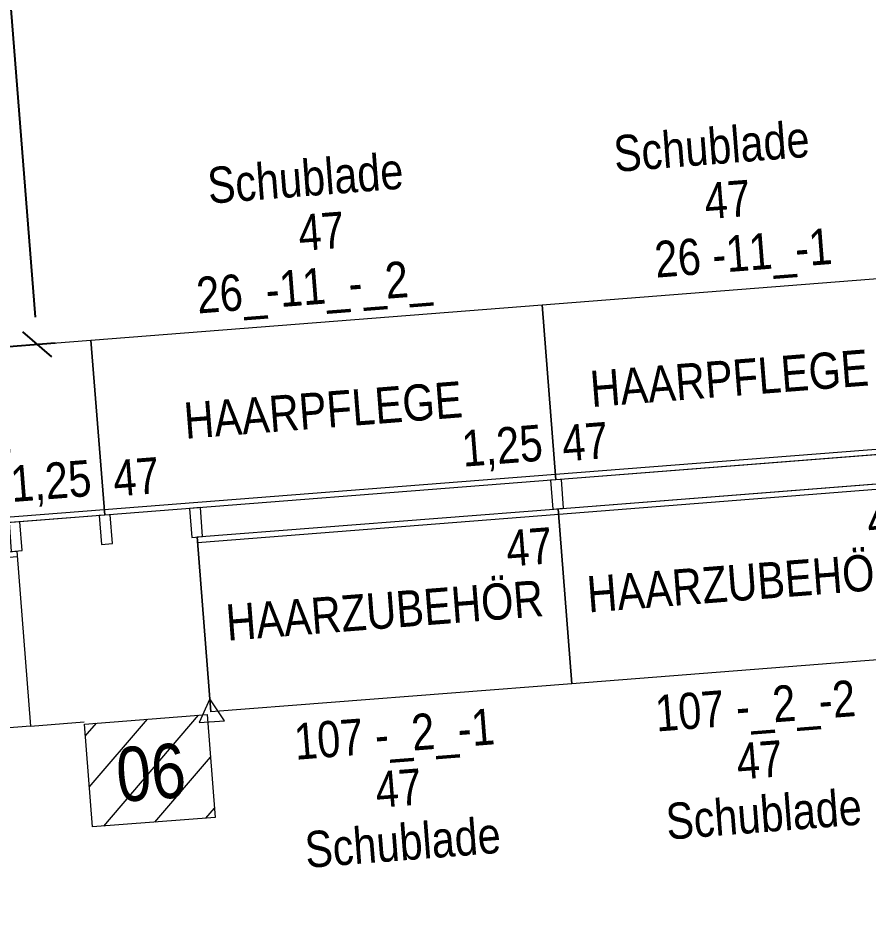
# Model space of a CAD drawing. Header units: millimetres. Extents: x 1954135 to 2038297, y 1349223 to 1397094.
# Drawn here: x 1978529 to 1980877, y 1380519 to 1382983 of the extents above; entities that cross this region are included whole.
import ezdxf
from ezdxf.enums import TextEntityAlignment as Align

# ---------------------------------------------------------------- set-up
doc = ezdxf.new("R2010")
doc.units = ezdxf.units.MM
doc.header["$MEASUREMENT"] = 0
doc.layers.get('Defpoints').update_dxf_attribs({"lineweight": 0})
for name, color, linetype, lineweight in [('01_Grundriss (Construction)', 7, 'Continuous', 0), ('10_Einrichtung', 7, 'Continuous', 0), ('10_Einrichtung (Construction)', 7, 'Continuous', 0), ('20_Sortimentierung', 7, 'Continuous', 0), ('21_Modulnummer', 7, 'Continuous', 0), ('TXT Schrift allgemein', 7, 'Continuous', 13)]:
    doc.layers.add(name, color=color, linetype=linetype, lineweight=lineweight)
doc.styles.add('Rossmann', font='ARIALN.TTF', dxfattribs={"height": 100})
doc.styles.add('Style-Arial Narrow', font='ARIALN.TTF')
doc.dimstyles.new('Rossmann', dxfattribs={"dimtxt": 100, "dimasz": 75, "dimexe": 50, "dimexo": 0.0625, "dimgap": 50, "dimtad": 1, "dimdec": 3, "dimlfac": 0.001, "dimzin": 3, "dimtxsty": 'Rossmann', "dimcen": 0, "dimadec": 3, "dimazin": 0, "dimtfac": 1, "dimtdec": 0, "dimtofl": 0, "dimtmove": 0, "dimatfit": 1, "dimfxl": 200, "dimfxlon": 1, "dimfrac": 2, "dimtolj": 1, "dimtzin": 3, "dimarcsym": 0})

# ---------------------------------------------------------------- blocks, each defined once
blk = doc.blocks.new('_Oblique-1')
at = {"color": 0, "linetype": 'ByBlock', "lineweight": -2}
blk.add_line((0.5, 0.5), (-0.5, -0.5), dxfattribs=at)
blk = doc.blocks.new('*D372')
at = {"layer": '10_Einrichtung', "color": 0, "linetype": 'ByBlock', "lineweight": -2, "transparency": 16777216}
for p, q in [((1978240.7, 1383889.5), (1978489.9, 1383909)), ((1978383.4, 1382066.1), (1978632.6, 1382085.6))]:
    blk.add_line(p, q, dxfattribs=at)
at = {"layer": '10_Einrichtung', "color": 0, "linetype": 'Continuous', "lineweight": -2, "transparency": 16777216}
blk.add_line((1978445.9, 1383830.4), (1978576.9, 1382156.5), dxfattribs=at)
at = {"layer": 'Defpoints', "color": 0, "linetype": 'Continuous', "lineweight": 0, "transparency": 16777216}
for p in [(1977790, 1383854.3), (1978582.8, 1382081.7), (1977696.9, 1382012.4)]:
    blk.add_point(p, dxfattribs=at)
at = {"layer": '10_Einrichtung', "color": 0, "linetype": 'Continuous', "lineweight": -2, "transparency": 16777216, "xscale": 75, "yscale": 75, "zscale": 75}
for p, rotation in [((1978440, 1383905.1), 94.47537400066294), ((1978582.8, 1382081.7), 274.475374000663)]:
    blk.add_blockref('_Oblique-1', p, dxfattribs=dict(at, rotation=rotation))
at = {"layer": '10_Einrichtung', "color": 0, "linetype": 'Continuous', "lineweight": 0, "transparency": 16777216, "insert": (1978401.6, 1382984.8), "char_height": 100, "attachment_point": 5, "rotation": 94.4754, "style": 'Style-Arial Narrow'}
blk.add_mtext('\\A1;1,829', dxfattribs=at)
blk = doc.blocks.new('*U807')
at = {"layer": '10_Einrichtung', "color": 7, "linetype": 'Continuous', "lineweight": 0}
blk.add_line((-500, 187.5), (500, 187.5), dxfattribs=at)
at = {"layer": '10_Einrichtung', "color": 7, "linetype": 'Continuous', "lineweight": 0, "flags": 128}
for points in [[(-485, 282.5), (-515, 282.5), (-515, 202.5), (-485, 202.5)], [(515, 282.5), (485, 282.5), (485, 202.5), (515, 202.5)], [(-500, 202.5), (500, 202.5), (500, -282.5), (-500, -282.5)]]:
    blk.add_lwpolyline(points, close=True, dxfattribs=at)
at = {"layer": '10_Einrichtung (Construction)', "color": 3, "linetype": 'Continuous', "lineweight": 0}
for p, q in [((-500, 202.5), (-500, -282.5)), ((500, 202.5), (500, -282.5))]:
    blk.add_line(p, q, dxfattribs=at)
at = {"layer": '10_Einrichtung (Construction)', "color": 5, "linetype": 'Continuous', "lineweight": 0}
blk.add_line((-500, 202.5), (500, 202.5), dxfattribs=at)
at = {"layer": '10_Einrichtung', "color": 7, "linetype": 'Continuous', "lineweight": 0, "style": 'Rossmann'}
blk.add_text('47', height=100, rotation=180, dxfattribs=at).set_placement((411.7, 103.6), align=Align.MIDDLE_CENTER)
blk = doc.blocks.new('R1 47_42')
at = {"layer": '10_Einrichtung', "color": 7, "linetype": 'Continuous', "lineweight": 0}
blk.add_blockref('*U807', (500, -242.5), dxfattribs=at)
blk = doc.blocks.new('I1 47_42')
at = {"layer": '10_Einrichtung', "color": 7, "linetype": 'Continuous', "lineweight": 0}
blk.add_blockref('R1 47_42', (0, 0), dxfattribs=at)
at = {"layer": '20_Sortimentierung', "color": 7, "linetype": 'Continuous', "lineweight": 0, "style": 'Style-Arial Narrow'}
blk.add_attdef('I1 47_42_0', text='', height=100, rotation=180, dxfattribs=at).set_placement((501.1, -282.5), align=Align.MIDDLE_CENTER)
at = {"layer": '21_Modulnummer', "color": 7, "linetype": 'Continuous', "lineweight": 0, "insert": (435.8, -675), "char_height": 100, "attachment_point": 2, "rotation": 180, "line_spacing_factor": 0.6, "style": 'Style-Arial Narrow'}
blk.add_mtext('26 -11_-1', dxfattribs=at)
at = {"layer": '21_Modulnummer', "color": 251, "linetype": 'Continuous', "lineweight": 0, "style": 'Style-Arial Narrow'}
blk.add_attdef('I1 47_42_0', text='', height=100, rotation=180, dxfattribs=at).set_placement((467.6, -825), align=Align.TOP_CENTER)
at = {"layer": '21_Modulnummer', "color": 5, "linetype": 'Continuous', "lineweight": 0, "style": 'Style-Arial Narrow'}
blk.add_attdef('I1 47_42_0', text='', height=100, rotation=180, dxfattribs=at).set_placement((500, -975), align=Align.TOP_CENTER)
blk = doc.blocks.new('*U816')
at = {"layer": '10_Einrichtung', "color": 7, "linetype": 'Continuous', "lineweight": 0}
blk.add_line((-500, 187.5), (500, 187.5), dxfattribs=at)
at = {"layer": '10_Einrichtung', "color": 7, "linetype": 'Continuous', "lineweight": 0, "flags": 128}
for points in [[(-485, 282.5), (-515, 282.5), (-515, 202.5), (-485, 202.5)], [(515, 282.5), (485, 282.5), (485, 202.5), (515, 202.5)], [(-500, 202.5), (500, 202.5), (500, -282.5), (-500, -282.5)]]:
    blk.add_lwpolyline(points, close=True, dxfattribs=at)
at = {"layer": '10_Einrichtung (Construction)', "color": 3, "linetype": 'Continuous', "lineweight": 0}
for p, q in [((-500, 202.5), (-500, -282.5)), ((500, 202.5), (500, -282.5))]:
    blk.add_line(p, q, dxfattribs=at)
at = {"layer": '10_Einrichtung (Construction)', "color": 5, "linetype": 'Continuous', "lineweight": 0}
blk.add_line((-500, 202.5), (500, 202.5), dxfattribs=at)
at = {"layer": '10_Einrichtung', "color": 7, "linetype": 'Continuous', "lineweight": 0, "style": 'Rossmann'}
blk.add_text('47', height=100, dxfattribs=at).set_placement((411.7, 103.6), align=Align.MIDDLE_CENTER)
blk = doc.blocks.new('R1 47_45')
at = {"layer": '10_Einrichtung', "color": 7, "linetype": 'Continuous', "lineweight": 0}
blk.add_blockref('*U816', (500, -242.5), dxfattribs=at)
blk = doc.blocks.new('I1 47_45')
at = {"layer": '10_Einrichtung', "color": 7, "linetype": 'Continuous', "lineweight": 0}
blk.add_blockref('R1 47_45', (0, 0), dxfattribs=at)
at = {"layer": '20_Sortimentierung', "color": 7, "linetype": 'Continuous', "lineweight": 0, "style": 'Style-Arial Narrow'}
blk.add_attdef('I1 47_45_0', text='', height=100, dxfattribs=at).set_placement((500, -282.5), align=Align.MIDDLE_CENTER)
at = {"layer": '21_Modulnummer', "color": 7, "linetype": 'Continuous', "lineweight": 0, "insert": (500, -575), "char_height": 100, "attachment_point": 2, "line_spacing_factor": 0.6, "style": 'Style-Arial Narrow'}
blk.add_mtext('109 -_2_-2', dxfattribs=at)
at = {"layer": '21_Modulnummer', "color": 251, "linetype": 'Continuous', "lineweight": 0, "style": 'Style-Arial Narrow'}
blk.add_attdef('I1 47_45_0', text='', height=100, dxfattribs=at).set_placement((500, -725), align=Align.TOP_CENTER)
at = {"layer": '21_Modulnummer', "color": 5, "linetype": 'Continuous', "lineweight": 0, "style": 'Style-Arial Narrow'}
blk.add_attdef('I1 47_45_0', text='', height=100, dxfattribs=at).set_placement((500, -875), align=Align.TOP_CENTER)
blk = doc.blocks.new('*U819')
at = {"layer": '10_Einrichtung', "color": 7, "linetype": 'Continuous', "lineweight": 0}
blk.add_line((-500, 187.5), (500, 187.5), dxfattribs=at)
at = {"layer": '10_Einrichtung', "color": 7, "linetype": 'Continuous', "lineweight": 0, "flags": 128}
for points in [[(-485, 282.5), (-515, 282.5), (-515, 202.5), (-485, 202.5)], [(515, 282.5), (485, 282.5), (485, 202.5), (515, 202.5)], [(-500, 202.5), (500, 202.5), (500, -282.5), (-500, -282.5)]]:
    blk.add_lwpolyline(points, close=True, dxfattribs=at)
at = {"layer": '10_Einrichtung (Construction)', "color": 3, "linetype": 'Continuous', "lineweight": 0}
for p, q in [((-500, 202.5), (-500, -282.5)), ((500, 202.5), (500, -282.5))]:
    blk.add_line(p, q, dxfattribs=at)
at = {"layer": '10_Einrichtung (Construction)', "color": 5, "linetype": 'Continuous', "lineweight": 0}
blk.add_line((-500, 202.5), (500, 202.5), dxfattribs=at)
at = {"layer": '10_Einrichtung', "color": 7, "linetype": 'Continuous', "lineweight": 0, "style": 'Rossmann'}
blk.add_text('47', height=100, dxfattribs=at).set_placement((411.7, 103.6), align=Align.MIDDLE_CENTER)
blk = doc.blocks.new('R1 47_46')
at = {"layer": '10_Einrichtung', "color": 7, "linetype": 'Continuous', "lineweight": 0}
blk.add_blockref('*U819', (500, -242.5), dxfattribs=at)
blk = doc.blocks.new('I1 47_46')
at = {"layer": '10_Einrichtung', "color": 7, "linetype": 'Continuous', "lineweight": 0}
blk.add_blockref('R1 47_46', (0, 0), dxfattribs=at)
at = {"layer": '20_Sortimentierung', "color": 7, "linetype": 'Continuous', "lineweight": 0, "style": 'Style-Arial Narrow'}
blk.add_attdef('I1 47_46_0', text='', height=100, dxfattribs=at).set_placement((500, -282.5), align=Align.MIDDLE_CENTER)
at = {"layer": '21_Modulnummer', "color": 7, "linetype": 'Continuous', "lineweight": 0, "insert": (500, -575), "char_height": 100, "attachment_point": 2, "line_spacing_factor": 0.6, "style": 'Style-Arial Narrow'}
blk.add_mtext('107 -_2_-1', dxfattribs=at)
at = {"layer": '21_Modulnummer', "color": 251, "linetype": 'Continuous', "lineweight": 0, "style": 'Style-Arial Narrow'}
blk.add_attdef('I1 47_46_0', text='', height=100, dxfattribs=at).set_placement((500, -725), align=Align.TOP_CENTER)
at = {"layer": '21_Modulnummer', "color": 5, "linetype": 'Continuous', "lineweight": 0, "style": 'Style-Arial Narrow'}
blk.add_attdef('I1 47_46_0', text='', height=100, dxfattribs=at).set_placement((500, -875), align=Align.TOP_CENTER)
blk = doc.blocks.new('*U822')
at = {"layer": '10_Einrichtung', "color": 7, "linetype": 'Continuous', "lineweight": 0}
blk.add_line((-500, 187.5), (500, 187.5), dxfattribs=at)
at = {"layer": '10_Einrichtung', "color": 7, "linetype": 'Continuous', "lineweight": 0, "flags": 128}
for points in [[(-485, 282.5), (-515, 282.5), (-515, 202.5), (-485, 202.5)], [(515, 282.5), (485, 282.5), (485, 202.5), (515, 202.5)], [(-500, 202.5), (500, 202.5), (500, -282.5), (-500, -282.5)]]:
    blk.add_lwpolyline(points, close=True, dxfattribs=at)
at = {"layer": '10_Einrichtung (Construction)', "color": 3, "linetype": 'Continuous', "lineweight": 0}
for p, q in [((-500, 202.5), (-500, -282.5)), ((500, 202.5), (500, -282.5))]:
    blk.add_line(p, q, dxfattribs=at)
at = {"layer": '10_Einrichtung (Construction)', "color": 5, "linetype": 'Continuous', "lineweight": 0}
blk.add_line((-500, 202.5), (500, 202.5), dxfattribs=at)
at = {"layer": '10_Einrichtung', "color": 7, "linetype": 'Continuous', "lineweight": 0, "style": 'Rossmann'}
blk.add_text('47', height=100, dxfattribs=at).set_placement((411.7, 103.6), align=Align.MIDDLE_CENTER)
blk = doc.blocks.new('R1 47_47')
at = {"layer": '10_Einrichtung', "color": 7, "linetype": 'Continuous', "lineweight": 0}
blk.add_blockref('*U822', (500, -242.5), dxfattribs=at)
blk = doc.blocks.new('I1 47_47')
at = {"layer": '10_Einrichtung', "color": 7, "linetype": 'Continuous', "lineweight": 0}
blk.add_blockref('R1 47_47', (0, 0), dxfattribs=at)
at = {"layer": '20_Sortimentierung', "color": 7, "linetype": 'Continuous', "lineweight": 0, "style": 'Style-Arial Narrow'}
blk.add_attdef('I1 47_47_0', text='', height=100, dxfattribs=at).set_placement((500, -282.5), align=Align.MIDDLE_CENTER)
at = {"layer": '21_Modulnummer', "color": 7, "linetype": 'Continuous', "lineweight": 0, "insert": (500, -575), "char_height": 100, "attachment_point": 2, "line_spacing_factor": 0.6, "style": 'Style-Arial Narrow'}
blk.add_mtext('107 -_2_-2', dxfattribs=at)
at = {"layer": '21_Modulnummer', "color": 251, "linetype": 'Continuous', "lineweight": 0, "style": 'Style-Arial Narrow'}
blk.add_attdef('I1 47_47_0', text='', height=100, dxfattribs=at).set_placement((500, -725), align=Align.TOP_CENTER)
at = {"layer": '21_Modulnummer', "color": 5, "linetype": 'Continuous', "lineweight": 0, "style": 'Style-Arial Narrow'}
blk.add_attdef('I1 47_47_0', text='', height=100, dxfattribs=at).set_placement((500, -875), align=Align.TOP_CENTER)
blk = doc.blocks.new('*U1260')
at = {"layer": '10_Einrichtung', "color": 7, "linetype": 'Continuous', "lineweight": 0}
blk.add_line((-625, 187.5), (625, 187.5), dxfattribs=at)
at = {"layer": '10_Einrichtung', "color": 7, "linetype": 'Continuous', "lineweight": 0, "flags": 128}
for points in [[(-610, 282.5), (-640, 282.5), (-640, 202.5), (-610, 202.5)], [(640, 282.5), (610, 282.5), (610, 202.5), (640, 202.5)], [(-625, 202.5), (625, 202.5), (625, -282.5), (-625, -282.5)]]:
    blk.add_lwpolyline(points, close=True, dxfattribs=at)
at = {"layer": '10_Einrichtung (Construction)', "color": 3, "linetype": 'Continuous', "lineweight": 0}
for p, q in [((-625, 202.5), (-625, -282.5)), ((625, 202.5), (625, -282.5))]:
    blk.add_line(p, q, dxfattribs=at)
at = {"layer": '10_Einrichtung (Construction)', "color": 5, "linetype": 'Continuous', "lineweight": 0}
blk.add_line((-625, 202.5), (625, 202.5), dxfattribs=at)
at = {"layer": '10_Einrichtung', "color": 7, "linetype": 'Continuous', "lineweight": 0, "style": 'Rossmann'}
for s, p in [('1,25', (-484.2, 96.6)), ('47', (530.1, 103.6))]:
    blk.add_text(s, height=100, rotation=180, dxfattribs=at).set_placement(p, align=Align.MIDDLE_CENTER)
blk = doc.blocks.new('Rg 47_4')
at = {"layer": '10_Einrichtung', "color": 7, "linetype": 'Continuous', "lineweight": 0}
blk.add_blockref('*U1260', (625, -242.5), dxfattribs=at)
blk = doc.blocks.new('Ig 47_4')
at = {"layer": '10_Einrichtung', "color": 7, "linetype": 'Continuous', "lineweight": 0}
blk.add_blockref('Rg 47_4', (0, 0), dxfattribs=at)
at = {"layer": '20_Sortimentierung', "color": 7, "linetype": 'Continuous', "lineweight": 0, "style": 'Style-Arial Narrow'}
blk.add_attdef('Ig 47_4_0', text='', height=100, rotation=180, dxfattribs=at).set_placement((626.1, -282.5), align=Align.MIDDLE_CENTER)
at = {"layer": '21_Modulnummer', "color": 7, "linetype": 'Continuous', "lineweight": 0, "insert": (625, -675), "char_height": 100, "attachment_point": 2, "rotation": 180, "line_spacing_factor": 0.6, "style": 'Style-Arial Narrow'}
blk.add_mtext('26_-11_-_3_', dxfattribs=at)
at = {"layer": '21_Modulnummer', "color": 251, "linetype": 'Continuous', "lineweight": 0, "style": 'Style-Arial Narrow'}
blk.add_attdef('Ig 47_4_0', text='', height=100, rotation=180, dxfattribs=at).set_placement((592.6, -825), align=Align.TOP_CENTER)
at = {"layer": '21_Modulnummer', "color": 5, "linetype": 'Continuous', "lineweight": 0, "style": 'Style-Arial Narrow'}
blk.add_attdef('Ig 47_4_0', text='', height=100, rotation=180, dxfattribs=at).set_placement((625, -975), align=Align.TOP_CENTER)
blk = doc.blocks.new('*U1263')
at = {"layer": '10_Einrichtung', "color": 7, "linetype": 'Continuous', "lineweight": 0}
blk.add_line((-625, 187.5), (625, 187.5), dxfattribs=at)
at = {"layer": '10_Einrichtung', "color": 7, "linetype": 'Continuous', "lineweight": 0, "flags": 128}
for points in [[(-610, 282.5), (-640, 282.5), (-640, 202.5), (-610, 202.5)], [(640, 282.5), (610, 282.5), (610, 202.5), (640, 202.5)], [(-625, 202.5), (625, 202.5), (625, -282.5), (-625, -282.5)]]:
    blk.add_lwpolyline(points, close=True, dxfattribs=at)
at = {"layer": '10_Einrichtung (Construction)', "color": 3, "linetype": 'Continuous', "lineweight": 0}
for p, q in [((-625, 202.5), (-625, -282.5)), ((625, 202.5), (625, -282.5))]:
    blk.add_line(p, q, dxfattribs=at)
at = {"layer": '10_Einrichtung (Construction)', "color": 5, "linetype": 'Continuous', "lineweight": 0}
blk.add_line((-625, 202.5), (625, 202.5), dxfattribs=at)
at = {"layer": '10_Einrichtung', "color": 7, "linetype": 'Continuous', "lineweight": 0, "style": 'Rossmann'}
for s, p in [('1,25', (-484.2, 96.6)), ('47', (530.1, 103.6))]:
    blk.add_text(s, height=100, rotation=180, dxfattribs=at).set_placement(p, align=Align.MIDDLE_CENTER)
blk = doc.blocks.new('Rg 47_5')
at = {"layer": '10_Einrichtung', "color": 7, "linetype": 'Continuous', "lineweight": 0}
blk.add_blockref('*U1263', (625, -242.5), dxfattribs=at)
blk = doc.blocks.new('Ig 47_5')
at = {"layer": '10_Einrichtung', "color": 7, "linetype": 'Continuous', "lineweight": 0}
blk.add_blockref('Rg 47_5', (0, 0), dxfattribs=at)
at = {"layer": '20_Sortimentierung', "color": 7, "linetype": 'Continuous', "lineweight": 0, "style": 'Style-Arial Narrow'}
blk.add_attdef('Ig 47_5_0', text='', height=100, rotation=180, dxfattribs=at).set_placement((626.1, -282.5), align=Align.MIDDLE_CENTER)
at = {"layer": '21_Modulnummer', "color": 7, "linetype": 'Continuous', "lineweight": 0, "insert": (625, -675), "char_height": 100, "attachment_point": 2, "rotation": 180, "line_spacing_factor": 0.6, "style": 'Style-Arial Narrow'}
blk.add_mtext('26_-11_-_2_', dxfattribs=at)
at = {"layer": '21_Modulnummer', "color": 251, "linetype": 'Continuous', "lineweight": 0, "style": 'Style-Arial Narrow'}
blk.add_attdef('Ig 47_5_0', text='', height=100, rotation=180, dxfattribs=at).set_placement((592.6, -825), align=Align.TOP_CENTER)
at = {"layer": '21_Modulnummer', "color": 5, "linetype": 'Continuous', "lineweight": 0, "style": 'Style-Arial Narrow'}
blk.add_attdef('Ig 47_5_0', text='', height=100, rotation=180, dxfattribs=at).set_placement((625, -975), align=Align.TOP_CENTER)
blk = doc.blocks.new('Z_Kennzeichen Endständer_1')
at = {"layer": '10_Einrichtung', "color": 3, "linetype": 'Continuous', "lineweight": 0, "flags": 128}
blk.add_lwpolyline([(0, 36.2), (-34.7, -26.8), (35.1, -26.8)], close=True, dxfattribs=at)
blk = doc.blocks.new('End 160_47_1')
at = {"layer": '10_Einrichtung', "color": 3, "linetype": 'Continuous', "lineweight": 0, "flags": 128}
blk.add_lwpolyline([(-30.1395, 295.896), (-60.1395, 295.896), (-60.1395, 215.896), (-30.1395, 215.896)], close=True, dxfattribs=at)
at = {"layer": '10_Einrichtung (Construction)', "color": 3, "linetype": 'Continuous', "lineweight": 0}
blk.add_line((-45.1395, 215.896), (-45.1395, -269.104), dxfattribs=at)
at = {"layer": '10_Einrichtung', "color": 3, "lineweight": 0}
blk.add_blockref('Z_Kennzeichen Endständer_1', (-45.1395, -269.104), dxfattribs=at)
blk = doc.blocks.new('End 160_47a_1')
at = {"layer": '10_Einrichtung', "color": 3, "linetype": 'Continuous', "lineweight": 0}
blk.add_blockref('End 160_47_1', (45.1395, -255.896), dxfattribs=at)

msp = doc.modelspace()

# ---------------------------------------------------------------- hatches: boundary and pattern name
at = {"layer": '01_Grundriss (Construction)', "linetype": 'Continuous', "lineweight": 0}
h = msp.add_hatch(dxfattribs=at)
h.set_pattern_fill('HATCH', style=0, pattern_type=2)
h.set_pattern_definition([(229.475, (1978360.82, 1380584.41), (76.013, -64.977), [])])
h.paths.add_polyline_path([(1979073.9878, 1380775.0559), (1978735.0245, 1380748.5255), (1978712.7857, 1381032.6565), (1979051.7491, 1381059.1869)], flags=0)

# ---------------------------------------------------------------- linework, layer by layer
at = {"layer": '01_Grundriss (Construction)', "color": 7, "linetype": 'Continuous', "lineweight": 0, "flags": 128}
msp.add_lwpolyline([(1979073.9878, 1380775.0559), (1978735.0245, 1380748.5255), (1978712.7857, 1381032.6565), (1979051.7491, 1381059.1869)], close=True, dxfattribs=at)
at = {"layer": '10_Einrichtung (Construction)', "linetype": 'Continuous', "lineweight": 0}
msp.add_line((1978563.8273, 1381027.016), (1978712.3176, 1381038.6382), dxfattribs=at)

# ---------------------------------------------------------------- block references
at = {"layer": 'TXT Schrift allgemein'}
ref = msp.add_blockref('I1 47_42', (1981015.2386, 1381745.4917), dxfattribs=dict(at, rotation=184.4753740006629))
ref.add_attrib('I1 47_42_0', '47', dxfattribs={"layer": '21_Modulnummer', "color": 251, "linetype": 'Continuous', "lineweight": 0, "height": 100, "rotation": 4.475374, "style": 'Style-Arial Narrow'}).set_placement((1980484.7214, 1382531.4917), align=Align.TOP_CENTER)
ref.add_attrib('I1 47_42_0', 'HAARPFLEGE', dxfattribs={"layer": '20_Sortimentierung', "color": 7, "linetype": 'Continuous', "lineweight": 0, "height": 100, "rotation": 4.475374, "style": 'Style-Arial Narrow'}).set_placement((1980493.6417, 1381988.0307), align=Align.MIDDLE_CENTER)
ref.add_attrib('I1 47_42_0', 'Schublade', dxfattribs={"layer": '21_Modulnummer', "color": 5, "linetype": 'Continuous', "lineweight": 0, "height": 100, "rotation": 4.475374, "style": 'Style-Arial Narrow'}).set_placement((1980440.6833, 1382678.5036), align=Align.TOP_CENTER)
ref = msp.add_blockref('Ig 47_5', (1980018.2877, 1381667.4611), dxfattribs=dict(at, rotation=184.4753740006629))
ref.add_attrib('Ig 47_5_0', '47', dxfattribs={"layer": '21_Modulnummer', "color": 251, "linetype": 'Continuous', "lineweight": 0, "height": 100, "rotation": 4.475374, "style": 'Style-Arial Narrow'}).set_placement((1979363.1516, 1382443.7073), align=Align.TOP_CENTER)
ref.add_attrib('Ig 47_5_0', 'Schublade', dxfattribs={"layer": '21_Modulnummer', "color": 5, "linetype": 'Continuous', "lineweight": 0, "height": 100, "rotation": 4.475374, "style": 'Style-Arial Narrow'}).set_placement((1979319.1135, 1382590.7192), align=Align.TOP_CENTER)
ref.add_attrib('Ig 47_5_0', 'HAARPFLEGE', dxfattribs={"layer": '20_Sortimentierung', "color": 7, "linetype": 'Continuous', "lineweight": 0, "height": 100, "rotation": 4.475374, "style": 'Style-Arial Narrow'}).set_placement((1979372.0719, 1381900.2463), align=Align.MIDDLE_CENTER)
ref = msp.add_blockref('Ig 47_4', (1978772.0989, 1381569.9229), dxfattribs=dict(at, rotation=184.4753740006629))
ref.add_attrib('Ig 47_4_0', '47', dxfattribs={"layer": '21_Modulnummer', "color": 251, "linetype": 'Continuous', "lineweight": 0, "height": 100, "rotation": 4.475374, "style": 'Style-Arial Narrow'}).set_placement((1978116.9629, 1382346.169), align=Align.TOP_CENTER)
ref.add_attrib('Ig 47_4_0', 'Schublade', dxfattribs={"layer": '21_Modulnummer', "color": 5, "linetype": 'Continuous', "lineweight": 0, "height": 100, "rotation": 4.475374, "style": 'Style-Arial Narrow'}).set_placement((1978072.9248, 1382493.1809), align=Align.TOP_CENTER)
ref.add_attrib('Ig 47_4_0', 'HAARPFLEGE', dxfattribs={"layer": '20_Sortimentierung', "color": 7, "linetype": 'Continuous', "lineweight": 0, "height": 100, "rotation": 4.475374, "style": 'Style-Arial Narrow'}).set_placement((1978125.8832, 1381802.708), align=Align.MIDDLE_CENTER)
ref = msp.add_blockref('I1 47_47', (1980018.2877, 1381667.4611), dxfattribs=dict(at, rotation=4.475374000662932))
ref.add_attrib('I1 47_47_0', '47', dxfattribs={"layer": '21_Modulnummer', "color": 251, "linetype": 'Continuous', "lineweight": 0, "height": 100, "rotation": 4.475374, "style": 'Style-Arial Narrow'}).set_placement((1980573.3353, 1380983.687), align=Align.TOP_CENTER)
ref.add_attrib('I1 47_47_0', 'HAARZUBEHÖR', dxfattribs={"layer": '20_Sortimentierung', "color": 7, "linetype": 'Continuous', "lineweight": 0, "height": 100, "rotation": 4.475374, "style": 'Style-Arial Narrow'}).set_placement((1980538.8068, 1381424.8378), align=Align.MIDDLE_CENTER)
ref.add_attrib('I1 47_47_0', 'Schublade', dxfattribs={"layer": '21_Modulnummer', "color": 5, "linetype": 'Continuous', "lineweight": 0, "height": 100, "rotation": 4.475374, "style": 'Style-Arial Narrow'}).set_placement((1980585.0399, 1380834.1443), align=Align.TOP_CENTER)
ref = msp.add_blockref('I1 47_46', (1979021.3367, 1381589.4305), dxfattribs=dict(at, rotation=4.475374000662932))
ref.add_attrib('I1 47_46_0', '47', dxfattribs={"layer": '21_Modulnummer', "color": 251, "linetype": 'Continuous', "lineweight": 0, "height": 100, "rotation": 4.475374, "style": 'Style-Arial Narrow'}).set_placement((1979576.3844, 1380905.6564), align=Align.TOP_CENTER)
ref.add_attrib('I1 47_46_0', 'HAARZUBEHÖR', dxfattribs={"layer": '20_Sortimentierung', "color": 7, "linetype": 'Continuous', "lineweight": 0, "height": 100, "rotation": 4.475374, "style": 'Style-Arial Narrow'}).set_placement((1979541.8558, 1381346.8072), align=Align.MIDDLE_CENTER)
ref.add_attrib('I1 47_46_0', 'Schublade', dxfattribs={"layer": '21_Modulnummer', "color": 5, "linetype": 'Continuous', "lineweight": 0, "height": 100, "rotation": 4.475374, "style": 'Style-Arial Narrow'}).set_placement((1979588.089, 1380756.1137), align=Align.TOP_CENTER)
at = {"layer": 'TXT Schrift allgemein', "rotation": 4.475374000658994}
msp.add_blockref('End 160_47a_1', (1979021.3367, 1381589.4305), dxfattribs=at)
at = {"layer": 'TXT Schrift allgemein'}
ref = msp.add_blockref('I1 47_45', (1977525.9102, 1381472.3846), dxfattribs=dict(at, rotation=4.475374000662932))
ref.add_attrib('I1 47_45_0', '47', dxfattribs={"layer": '21_Modulnummer', "color": 251, "linetype": 'Continuous', "lineweight": 0, "height": 100, "rotation": 4.475374, "style": 'Style-Arial Narrow'}).set_placement((1978080.9579, 1380788.6105), align=Align.TOP_CENTER)
ref.add_attrib('I1 47_45_0', 'HAARSCHM_F+B', dxfattribs={"layer": '20_Sortimentierung', "color": 7, "linetype": 'Continuous', "lineweight": 0, "height": 100, "rotation": 4.475374, "style": 'Style-Arial Narrow'}).set_placement((1978046.4294, 1381229.7613), align=Align.MIDDLE_CENTER)
ref.add_attrib('I1 47_45_0', 'Schublade', dxfattribs={"layer": '21_Modulnummer', "color": 5, "linetype": 'Continuous', "lineweight": 0, "height": 100, "rotation": 4.475374, "style": 'Style-Arial Narrow'}).set_placement((1978092.6625, 1380639.0678), align=Align.TOP_CENTER)

# ---------------------------------------------------------------- texts
at = {"layer": '01_Grundriss (Construction)', "color": 5, "linetype": 'Continuous', "lineweight": 0, "style": 'Rossmann'}
msp.add_text('06', height=150, rotation=4.475374, dxfattribs=at).set_placement((1978795.5246, 1380966.4654), align=Align.TOP_LEFT)

# ---------------------------------------------------------------- dimensions: what is measured, and where the dimension line sits
at = {"layer": '10_Einrichtung', "linetype": 'Continuous', "lineweight": 0}
dim = msp.add_linear_dim(base=(1978582.7658, 1382081.7095), p1=(1977789.9835, 1383854.2528), p2=(1977696.8828, 1382012.3721), angle=274.475374, dimstyle='Rossmann', override={"dimtxsty": 'Style-Arial Narrow', "dimblk": '_Oblique-1', "dimtdec": 3, "dimfrac": 0}, dxfattribs=at)
dim.commit()
dim.dimension.update_dxf_attribs({"geometry": '*D372', "text_midpoint": (1978401.647, 1382984.8304)})

doc.saveas('drawing.dxf')
